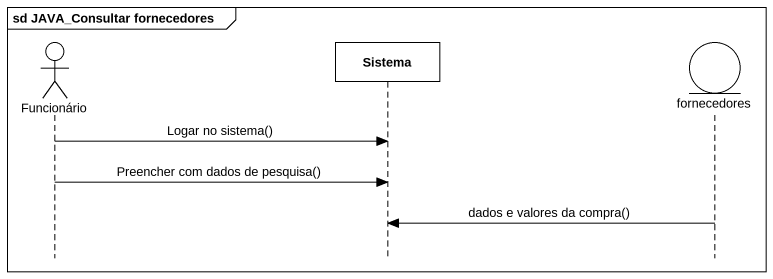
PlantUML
@startuml
mainframe sd JAVA_Consultar fornecedores
hide footbox
actor Funcionário
participant Sistema
entity fornecedores

Funcionário -> Sistema : Logar no sistema()
Funcionário -> Sistema : Preencher com dados de pesquisa()
fornecedores -> Sistema : dados e valores da compra()
@enduml
